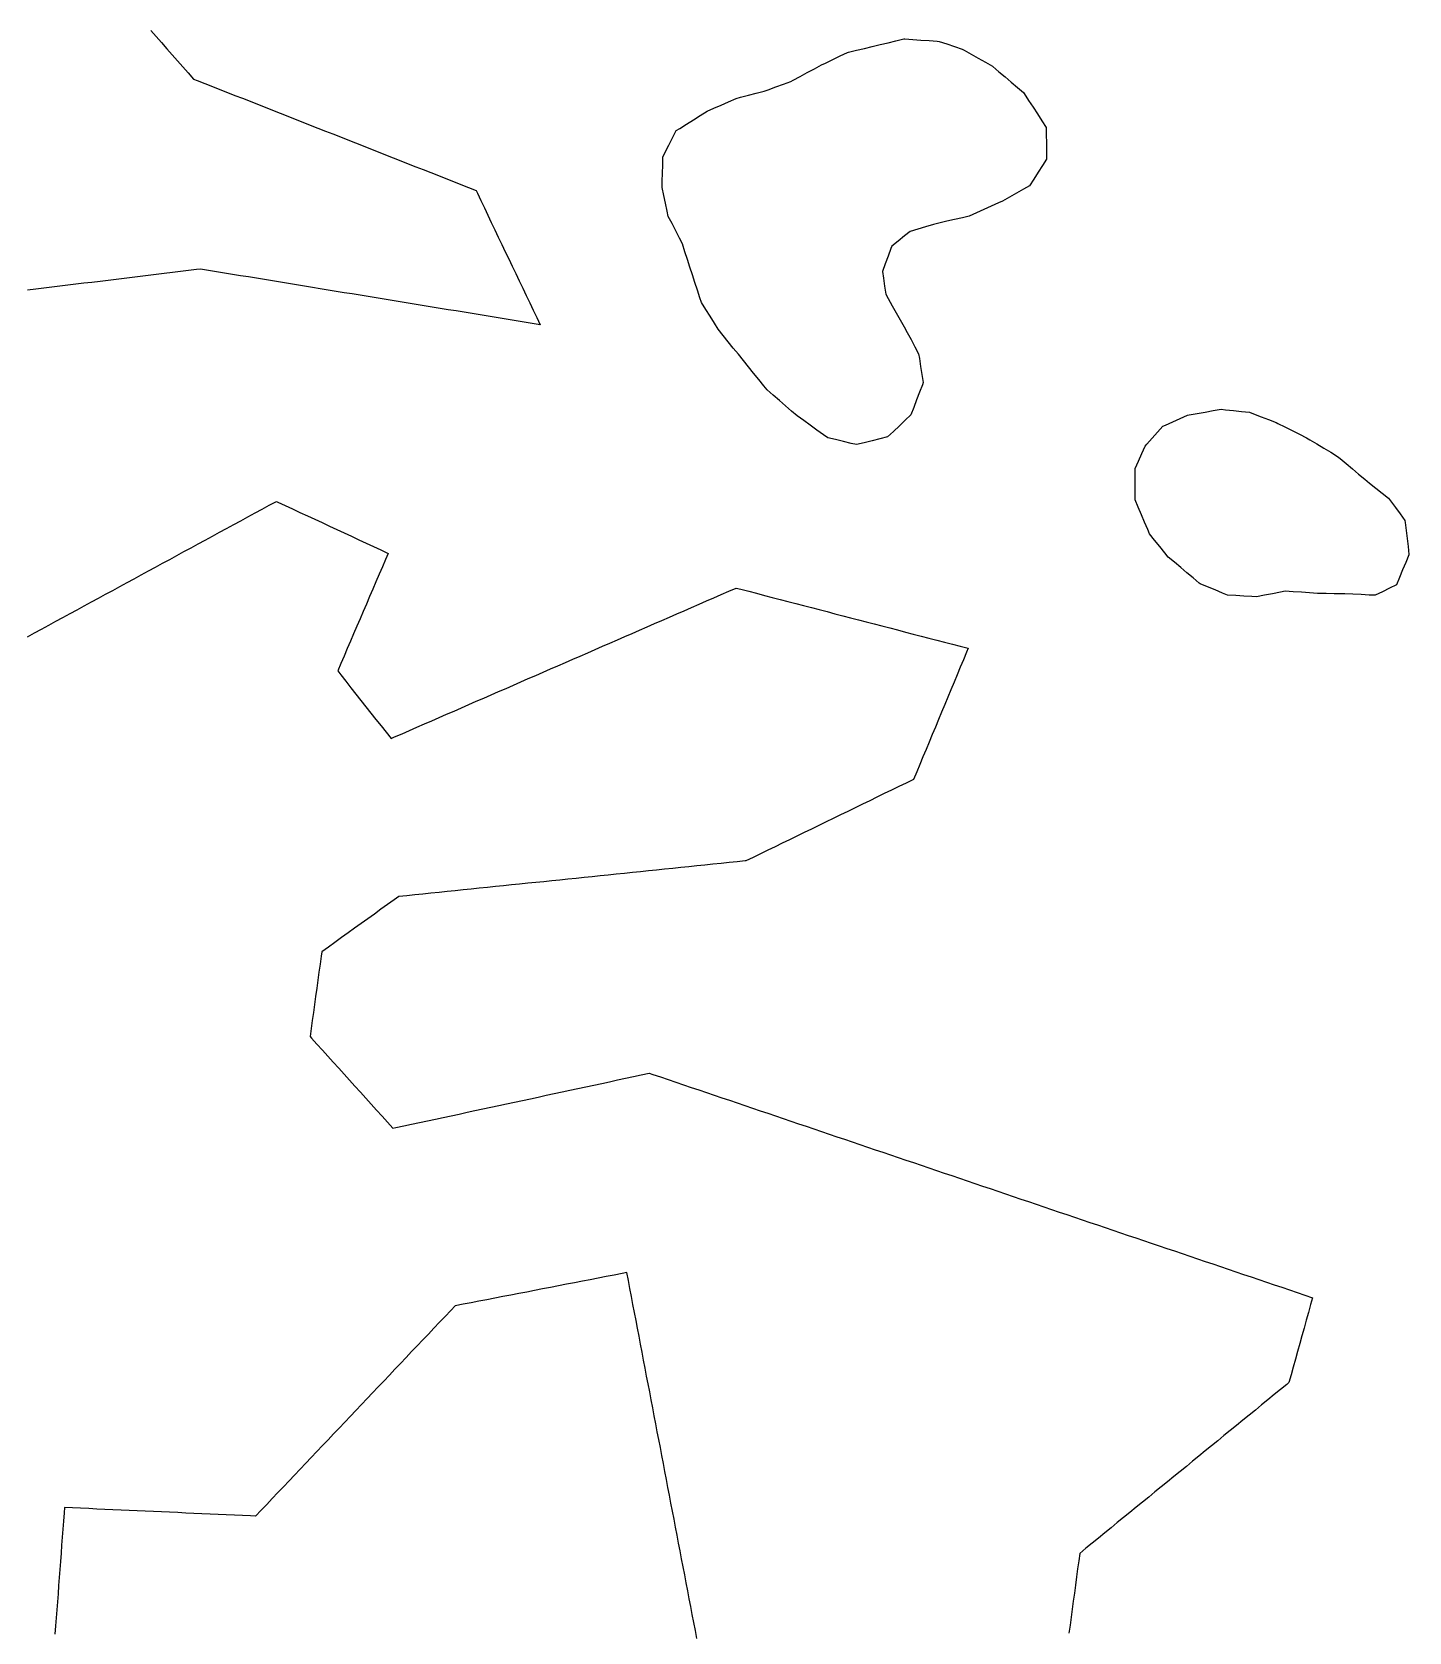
# Model space of a CAD drawing. Header units: millimetres. Extents: x 230 to 3347, y 514 to 5196.
# Drawn here: x 639.3 to 809.3, y 2463.3 to 2660.9 of the extents above; entities that cross this region are included whole.
import ezdxf

# ---------------------------------------------------------------- set-up
doc = ezdxf.new("R2010")
doc.units = ezdxf.units.MM
for name, color, linetype in [('ALL_HOLES', 1, 'Continuous'), ('ALL_ISLANDS', 7, 'Continuous'), ('OUTLINE_ISLAND_01', 7, 'Continuous'), ('OUTLINE_ISLAND_01_HOLE_134', 1, 'Continuous'), ('OUTLINE_ISLAND_01_HOLE_139', 1, 'Continuous')]:
    doc.layers.add(name, color=color, linetype=linetype)

msp = doc.modelspace()

# ---------------------------------------------------------------- linework, layer by layer
at = {"layer": 'ALL_HOLES'}
for points in [[(751.3228, 2659.78), (752.2715, 2659.4637), (753.2201, 2659.1475), (754.1688, 2658.8312), (754.414, 2658.6921), (755.2837, 2658.1986), (756.1535, 2657.7052), (757.0233, 2657.2117), (757.893, 2656.7182), (757.9363, 2656.6815), (758.6994, 2656.0352), (759.4625, 2655.3889), (760.2255, 2654.7425), (760.9886, 2654.0962), (761.7516, 2653.4499), (761.8268, 2653.333), (762.3674, 2652.4917), (762.9081, 2651.6505), (763.4487, 2650.8092), (763.9894, 2649.968), (764.53, 2649.1267), (764.5439, 2648.242), (764.5596, 2647.2421), (764.5754, 2646.2423), (764.5911, 2645.2424), (764.0955, 2644.4623), (763.5592, 2643.6182), (763.023, 2642.7742), (762.4867, 2641.9301), (761.7434, 2641.5089), (760.8733, 2641.0159), (760.0033, 2640.5228), (759.1333, 2640.0298), (758.6611, 2639.8184), (757.7484, 2639.4098), (756.8357, 2639.0012), (755.923, 2638.5925), (755.0103, 2638.1839), (754.2062, 2638.0017), (753.231, 2637.7808), (752.2557, 2637.5598), (751.2804, 2637.3389), (750.6099, 2637.1416), (749.6505, 2636.8594), (748.6911, 2636.5772), (747.7318, 2636.295), (747.0335, 2635.7413), (746.25, 2635.1199), (745.4666, 2634.4985), (745.3538, 2634.1906), (745.01, 2633.2515), (744.6662, 2632.3125), (744.3224, 2631.3735), (744.4406, 2630.5396), (744.5809, 2629.5495), (744.7213, 2628.5594), (745.0373, 2628.0041), (745.532, 2627.135), (746.0267, 2626.2659), (746.5213, 2625.3968), (747.016, 2624.5277), (747.3803, 2623.8352), (747.8459, 2622.9502), (748.3114, 2622.0652), (748.777, 2621.1802), (748.8719, 2620.605), (749.0346, 2619.6184), (749.1974, 2618.6317), (749.3601, 2617.645), (749.2545, 2617.3712), (748.8946, 2616.4382), (748.5347, 2615.5052), (748.1748, 2614.5722), (747.8149, 2613.6392), (747.1301, 2612.987), (746.406, 2612.2973), (745.6818, 2611.6077), (744.9577, 2610.918), (744.0097, 2610.6877), (743.038, 2610.4515), (742.0663, 2610.2153), (741.0946, 2609.9792), (740.4759, 2610.1261), (739.503, 2610.3573), (738.5301, 2610.5884), (737.5571, 2610.8195), (737.0311, 2611.1958), (736.2178, 2611.7776), (735.4044, 2612.3594), (734.5911, 2612.9412), (733.7778, 2613.523), (733.107, 2614.1038), (732.3511, 2614.7584), (731.5951, 2615.4131), (730.8392, 2616.0677), (730.0833, 2616.7224), (729.6719, 2617.2326), (729.0444, 2618.0112), (728.4168, 2618.7897), (727.7892, 2619.5683), (727.1616, 2620.3468), (726.534, 2621.1254), (725.9065, 2621.9039), (725.2789, 2622.6825), (724.6513, 2623.461), (724.0237, 2624.2396), (723.5616, 2624.98), (723.0321, 2625.8283), (722.5027, 2626.6766), (721.9732, 2627.5249), (721.7888, 2628.0938), (721.4806, 2629.0451), (721.1723, 2629.9964), (720.8641, 2630.9477), (720.5558, 2631.899), (720.2476, 2632.8504), (719.9393, 2633.8017), (719.6311, 2634.753), (719.254, 2635.4854), (718.7964, 2636.3745), (718.3387, 2637.2636), (717.881, 2638.1527), (717.7403, 2638.8057), (717.5296, 2639.7833), (717.3189, 2640.7608), (717.1083, 2641.7384), (717.1299, 2642.4956), (717.1584, 2643.4952), (717.1869, 2644.4948), (717.2154, 2645.4944), (717.5093, 2646.0804), (717.9576, 2646.9743), (718.4059, 2647.8682), (718.8542, 2648.7621), (719.2884, 2649.034), (720.1358, 2649.5649), (720.9833, 2650.0957), (721.8308, 2650.6266), (722.6782, 2651.1574), (723.4968, 2651.5169), (724.4124, 2651.9189), (725.328, 2652.321), (726.2436, 2652.7231), (726.8018, 2652.8671), (727.7701, 2653.1169), (728.7384, 2653.3667), (729.7067, 2653.6166), (730.2071, 2653.8002), (731.1459, 2654.1447), (732.0847, 2654.4892), (733.0235, 2654.8338), (733.2824, 2654.9734), (734.1627, 2655.4479), (735.0429, 2655.9224), (735.9231, 2656.397), (736.8034, 2656.8715), (737.2844, 2657.1037), (738.185, 2657.5385), (739.0855, 2657.9732), (739.9861, 2658.408), (740.1436, 2658.4458), (741.1159, 2658.6794), (742.0883, 2658.9129), (743.0606, 2659.1465), (744.0329, 2659.38), (745.0053, 2659.6136), (745.9776, 2659.8472), (746.95, 2660.0807), (747.0802, 2660.0718), (748.0778, 2660.0032), (749.0755, 2659.9345), (750.0731, 2659.8659), (751.0707, 2659.7973)], [(775.5102, 2607.038), (775.9206, 2607.9499), (776.3309, 2608.8618), (776.7413, 2609.7737), (776.9508, 2610.0105), (777.6134, 2610.7594), (778.2761, 2611.5084), (778.9387, 2612.2573), (779.2535, 2612.3956), (780.169, 2612.7979), (781.0845, 2613.2002), (782, 2613.6025), (782.1964, 2613.6378), (783.1807, 2613.8147), (784.1649, 2613.9915), (785.1491, 2614.1684), (786.1334, 2614.3453), (786.6603, 2614.2897), (787.6548, 2614.1848), (788.6493, 2614.08), (789.6437, 2613.9751), (790.126, 2613.7871), (791.0577, 2613.4238), (791.9894, 2613.0605), (792.9211, 2612.6973), (793.1149, 2612.6002), (794.009, 2612.1524), (794.9031, 2611.7046), (795.7973, 2611.2568), (796.6914, 2610.809), (797.0827, 2610.5755), (797.9415, 2610.0632), (798.8003, 2609.5508), (799.659, 2609.0385), (800.5178, 2608.5262), (800.8158, 2608.2741), (801.5794, 2607.6283), (802.3429, 2606.9826), (803.1064, 2606.3368), (803.8699, 2605.691), (804.4535, 2605.2284), (805.2371, 2604.6072), (806.0208, 2603.986), (806.8044, 2603.3648), (807.054, 2603.0227), (807.6435, 2602.2149), (808.2329, 2601.4071), (808.8223, 2600.5992), (808.8506, 2600.3635), (808.9696, 2599.3706), (809.0886, 2598.3777), (809.2077, 2597.3849), (809.3267, 2596.392), (809.3079, 2596.3464), (808.9267, 2595.4219), (808.5456, 2594.4974), (808.1644, 2593.5729), (807.7832, 2592.6484), (806.9383, 2592.2376), (806.039, 2591.8003), (805.1396, 2591.363), (804.4018, 2591.3999), (803.403, 2591.4499), (802.4043, 2591.4998), (801.4055, 2591.5498), (801.1065, 2591.5522), (800.1065, 2591.5605), (799.1065, 2591.5688), (798.1066, 2591.5771), (798.0353, 2591.5826), (797.0382, 2591.6595), (796.0412, 2591.7364), (795.0442, 2591.8133), (794.0471, 2591.8902), (793.457, 2591.7685), (792.4776, 2591.5665), (791.4983, 2591.3645), (790.5189, 2591.1625), (789.9239, 2591.2011), (788.926, 2591.2658), (787.9281, 2591.3305), (786.9302, 2591.3953), (786.3136, 2591.6452), (785.3868, 2592.0208), (784.4601, 2592.3965), (783.5333, 2592.7722), (783.4292, 2592.8601), (782.6655, 2593.5056), (781.9017, 2594.1511), (781.1379, 2594.7966), (780.3742, 2595.4421), (779.6104, 2596.0876), (779.1785, 2596.6255), (778.5524, 2597.4052), (777.9263, 2598.1849), (777.3002, 2598.9647), (777.0828, 2599.4759), (776.6915, 2600.3962), (776.3003, 2601.3165), (775.909, 2602.2368), (775.5177, 2603.157), (775.5158, 2604.1378), (775.5139, 2605.1378), (775.5119, 2606.1378)]]:
    msp.add_lwpolyline(points, close=True, dxfattribs=at)
at = {"layer": 'ALL_ISLANDS'}
for points in [[(653.9701, 2661.1177), (654.6328, 2660.3687), (655.2954, 2659.6198), (655.958, 2658.8708), (656.6207, 2658.1219), (657.2833, 2657.3729), (657.9459, 2656.624), (658.6085, 2655.875), (659.2712, 2655.1261), (659.723, 2654.9478), (660.6531, 2654.5806), (661.5833, 2654.2135), (662.5135, 2653.8464), (663.4436, 2653.4792), (664.3738, 2653.1121), (665.304, 2652.745), (666.2341, 2652.3778), (667.1643, 2652.0107), (668.0945, 2651.6436), (669.0246, 2651.2764), (669.9548, 2650.9093), (670.885, 2650.5422), (671.8151, 2650.175), (672.7453, 2649.8079), (673.6755, 2649.4408), (674.6056, 2649.0736), (675.5358, 2648.7065), (676.466, 2648.3393), (677.3961, 2647.9722), (678.3263, 2647.6051), (679.2565, 2647.2379), (680.1867, 2646.8708), (681.1168, 2646.5037), (682.047, 2646.1365), (682.9772, 2645.7694), (683.9073, 2645.4023), (684.8375, 2645.0351), (685.7677, 2644.668), (686.6978, 2644.3009), (687.628, 2643.9337), (688.5582, 2643.5666), (689.4883, 2643.1995), (690.4185, 2642.8323), (691.3487, 2642.4652), (692.2788, 2642.0981), (693.209, 2641.7309), (694.1392, 2641.3638), (694.3023, 2641.0224), (694.7335, 2640.1202), (695.1647, 2639.2179), (695.596, 2638.3157), (696.0272, 2637.4134), (696.4584, 2636.5112), (696.8896, 2635.6089), (697.3208, 2634.7067), (697.752, 2633.8044), (698.1832, 2632.9022), (698.6145, 2631.9999), (699.0457, 2631.0977), (699.4769, 2630.1954), (699.9081, 2629.2932), (700.3393, 2628.3909), (700.7705, 2627.4887), (701.2017, 2626.5864), (701.6329, 2625.6842), (702.0642, 2624.7819), (701.5621, 2624.8641), (700.5752, 2625.0256), (699.5884, 2625.1871), (698.6015, 2625.3486), (697.6146, 2625.5101), (696.6277, 2625.6716), (695.6409, 2625.8331), (694.654, 2625.9946), (693.6671, 2626.1561), (692.6802, 2626.3176), (691.6934, 2626.4791), (690.7065, 2626.6406), (689.7196, 2626.8021), (688.7328, 2626.9636), (687.7459, 2627.1251), (686.759, 2627.2866), (685.7721, 2627.4481), (684.7853, 2627.6096), (683.7984, 2627.7711), (682.8115, 2627.9326), (681.8246, 2628.0941), (680.8378, 2628.2556), (679.8509, 2628.4171), (678.864, 2628.5786), (677.8772, 2628.7401), (676.8903, 2628.9016), (675.9034, 2629.0631), (674.9165, 2629.2246), (673.9297, 2629.3861), (672.9428, 2629.5476), (671.9559, 2629.7091), (670.969, 2629.8706), (669.9822, 2630.0321), (668.9953, 2630.1936), (668.0084, 2630.3551), (667.0216, 2630.5166), (666.0347, 2630.6781), (665.0478, 2630.8396), (664.0609, 2631.0011), (663.0741, 2631.1626), (662.0872, 2631.3241), (661.1003, 2631.4856), (660.1134, 2631.6471), (659.6252, 2631.5876), (658.6325, 2631.4666), (657.6399, 2631.3457), (656.6472, 2631.2247), (655.6546, 2631.1038), (654.6619, 2630.9828), (653.6692, 2630.8619), (652.6766, 2630.7409), (651.6839, 2630.62), (650.6913, 2630.499), (649.6986, 2630.378), (648.706, 2630.2571), (647.7133, 2630.1361), (646.7206, 2630.0152), (645.728, 2629.8942), (644.7353, 2629.7733), (643.7427, 2629.6523), (642.75, 2629.5314), (641.7574, 2629.4104), (640.7647, 2629.2895), (639.772, 2629.1685), (638.7794, 2629.0476)], [(638.7485, 2586.2465), (639.627, 2586.7241), (640.5056, 2587.2018), (641.3841, 2587.6794), (642.2627, 2588.1571), (643.1412, 2588.6347), (644.0198, 2589.1124), (644.8983, 2589.59), (645.7769, 2590.0676), (646.6554, 2590.5453), (647.534, 2591.0229), (648.4125, 2591.5006), (649.2911, 2591.9782), (650.1696, 2592.4559), (651.0482, 2592.9335), (651.9267, 2593.4112), (652.8053, 2593.8888), (653.6838, 2594.3665), (654.5624, 2594.8441), (655.4409, 2595.3217), (656.3195, 2595.7994), (657.1981, 2596.277), (658.0766, 2596.7547), (658.9552, 2597.2323), (659.8337, 2597.71), (660.7123, 2598.1876), (661.5908, 2598.6653), (662.4694, 2599.1429), (663.3479, 2599.6206), (664.2265, 2600.0982), (665.105, 2600.5758), (665.9836, 2601.0535), (666.8621, 2601.5311), (667.7407, 2602.0088), (668.6192, 2602.4864), (669.4978, 2602.9641), (669.6859, 2602.8764), (670.5923, 2602.454), (671.4987, 2602.0316), (672.4051, 2601.6092), (673.3116, 2601.1868), (674.218, 2600.7645), (675.1244, 2600.3421), (676.0308, 2599.9197), (676.9372, 2599.4973), (677.8436, 2599.0749), (678.75, 2598.6525), (679.6564, 2598.2301), (680.5629, 2597.8077), (681.4693, 2597.3853), (682.3757, 2596.9629), (683.2821, 2596.5405), (682.9671, 2595.8053), (682.5733, 2594.8861), (682.1795, 2593.9669), (681.7856, 2593.0478), (681.3918, 2592.1286), (680.998, 2591.2094), (680.6042, 2590.2902), (680.2103, 2589.371), (679.8165, 2588.4518), (679.4227, 2587.5326), (679.0289, 2586.6135), (678.635, 2585.6943), (678.2412, 2584.7751), (677.8474, 2583.8559), (677.4536, 2582.9367), (677.0597, 2582.0175), (677.4484, 2581.5257), (678.0684, 2580.7412), (678.6884, 2579.9566), (679.3084, 2579.172), (679.9284, 2578.3874), (680.5485, 2577.6028), (681.1685, 2576.8182), (681.7885, 2576.0336), (682.4085, 2575.2491), (683.0285, 2574.4645), (683.6486, 2573.6799), (684.0938, 2573.874), (685.0104, 2574.2738), (685.927, 2574.6735), (686.8437, 2575.0733), (687.7603, 2575.473), (688.6769, 2575.8727), (689.5935, 2576.2725), (690.5102, 2576.6722), (691.4268, 2577.072), (692.3434, 2577.4717), (693.2601, 2577.8714), (694.1767, 2578.2712), (695.0933, 2578.6709), (696.0099, 2579.0707), (696.9266, 2579.4704), (697.8432, 2579.8701), (698.7598, 2580.2699), (699.6765, 2580.6696), (700.5931, 2581.0694), (701.5097, 2581.4691), (702.4263, 2581.8688), (703.343, 2582.2686), (704.2596, 2582.6683), (705.1762, 2583.0681), (706.0929, 2583.4678), (707.0095, 2583.8675), (707.9261, 2584.2673), (708.8427, 2584.667), (709.7594, 2585.0668), (710.676, 2585.4665), (711.5926, 2585.8662), (712.5093, 2586.266), (713.4259, 2586.6657), (714.3425, 2587.0655), (715.2591, 2587.4652), (716.1758, 2587.8649), (717.0924, 2588.2647), (718.009, 2588.6644), (718.9257, 2589.0642), (719.8423, 2589.4639), (720.7589, 2589.8636), (721.6755, 2590.2634), (722.5922, 2590.6631), (723.5088, 2591.0629), (724.4254, 2591.4626), (725.3421, 2591.8623), (726.2587, 2592.2621), (726.833, 2592.1128), (727.8008, 2591.8612), (728.7686, 2591.6096), (729.7365, 2591.358), (730.7043, 2591.1064), (731.6721, 2590.8548), (732.64, 2590.6031), (733.6078, 2590.3515), (734.5756, 2590.0999), (735.5434, 2589.8483), (736.5113, 2589.5967), (737.4791, 2589.3451), (738.4469, 2589.0935), (739.4148, 2588.8419), (740.3826, 2588.5903), (741.3504, 2588.3387), (742.3183, 2588.0871), (743.2861, 2587.8355), (744.2539, 2587.5839), (745.2217, 2587.3323), (746.1896, 2587.0807), (747.1574, 2586.829), (748.1252, 2586.5774), (749.0931, 2586.3258), (750.0609, 2586.0742), (751.0287, 2585.8226), (751.9966, 2585.571), (752.9644, 2585.3194), (753.9322, 2585.0678), (754.9, 2584.8162), (754.6962, 2584.326), (754.3122, 2583.4026), (753.9281, 2582.4793), (753.5441, 2581.556), (753.1601, 2580.6326), (752.7761, 2579.7093), (752.3921, 2578.786), (752.0081, 2577.8626), (751.6241, 2576.9393), (751.2401, 2576.016), (750.8561, 2575.0926), (750.4721, 2574.1693), (750.0881, 2573.246), (749.7041, 2572.3226), (749.3201, 2571.3993), (748.9361, 2570.476), (748.5521, 2569.5526), (748.1681, 2568.6293), (748.1416, 2568.6164), (747.2423, 2568.1792), (746.3429, 2567.742), (745.4436, 2567.3048), (744.5442, 2566.8675), (743.6449, 2566.4303), (742.7455, 2565.9931), (741.8462, 2565.5558), (740.9468, 2565.1186), (740.0475, 2564.6814), (739.1481, 2564.2442), (738.2488, 2563.8069), (737.3494, 2563.3697), (736.4501, 2562.9325), (735.5507, 2562.4953), (734.6514, 2562.058), (733.752, 2561.6208), (732.8527, 2561.1836), (731.9533, 2560.7463), (731.054, 2560.3091), (730.1546, 2559.8719), (729.2553, 2559.4347), (728.3559, 2558.9974), (727.4566, 2558.5602), (727.3745, 2558.5518), (726.3798, 2558.4496), (725.385, 2558.3474), (724.3902, 2558.2452), (723.3955, 2558.1431), (722.4007, 2558.0409), (721.406, 2557.9387), (720.4112, 2557.8365), (719.4164, 2557.7344), (718.4217, 2557.6322), (717.4269, 2557.53), (716.4321, 2557.4278), (715.4374, 2557.3257), (714.4426, 2557.2235), (713.4478, 2557.1213), (712.4531, 2557.0191), (711.4583, 2556.917), (710.4635, 2556.8148), (709.4688, 2556.7126), (708.474, 2556.6104), (707.4792, 2556.5083), (706.4845, 2556.4061), (705.4897, 2556.3039), (704.4949, 2556.2017), (703.5002, 2556.0996), (702.5054, 2555.9974), (701.5106, 2555.8952), (700.5159, 2555.793), (699.5211, 2555.6909), (698.5263, 2555.5887), (697.5316, 2555.4865), (696.5368, 2555.3843), (695.542, 2555.2822), (694.5473, 2555.18), (693.5525, 2555.0778), (692.5577, 2554.9756), (691.563, 2554.8735), (690.5682, 2554.7713), (689.5734, 2554.6691), (688.5787, 2554.5669), (687.5839, 2554.4648), (686.5891, 2554.3626), (685.5944, 2554.2604), (684.5996, 2554.1582), (684.0291, 2553.7488), (683.2168, 2553.1656), (682.4044, 2552.5825), (681.592, 2551.9994), (680.7796, 2551.4162), (679.9672, 2550.8331), (679.1549, 2550.25), (678.3425, 2549.6669), (677.5301, 2549.0837), (676.7177, 2548.5006), (675.9053, 2547.9175), (675.093, 2547.3343), (675.0176, 2546.7873), (674.8812, 2545.7967), (674.7448, 2544.806), (674.6083, 2543.8154), (674.4719, 2542.8247), (674.3355, 2541.8341), (674.199, 2540.8434), (674.0626, 2539.8528), (673.9262, 2538.8621), (673.7897, 2537.8715), (673.6533, 2536.8808), (673.8325, 2536.6821), (674.5021, 2535.9394), (675.1718, 2535.1968), (675.8414, 2534.4541), (676.5111, 2533.7114), (677.1807, 2532.9687), (677.8504, 2532.226), (678.52, 2531.4834), (679.1897, 2530.7407), (679.8593, 2529.998), (680.529, 2529.2553), (681.1986, 2528.5126), (681.8683, 2527.77), (682.5379, 2527.0273), (683.2075, 2526.2846), (683.8772, 2525.5419), (684.2327, 2525.6184), (685.2103, 2525.8286), (686.188, 2526.0388), (687.1656, 2526.249), (688.1433, 2526.4592), (689.1209, 2526.6695), (690.0986, 2526.8797), (691.0762, 2527.0899), (692.0539, 2527.3001), (693.0315, 2527.5104), (694.0092, 2527.7206), (694.9869, 2527.9308), (695.9645, 2528.141), (696.9422, 2528.3513), (697.9198, 2528.5615), (698.8975, 2528.7717), (699.8751, 2528.9819), (700.8528, 2529.1922), (701.8304, 2529.4024), (702.8081, 2529.6126), (703.7857, 2529.8228), (704.7634, 2530.0331), (705.741, 2530.2433), (706.7187, 2530.4535), (707.6963, 2530.6637), (708.674, 2530.874), (709.6517, 2531.0842), (710.6293, 2531.2944), (711.607, 2531.5046), (712.5846, 2531.7149), (713.5623, 2531.9251), (714.5399, 2532.1353), (715.5176, 2532.3455), (715.9495, 2532.1992), (716.8967, 2531.8785), (717.8439, 2531.5577), (718.791, 2531.237), (719.7382, 2530.9162), (720.6854, 2530.5954), (721.6325, 2530.2747), (722.5797, 2529.9539), (723.5268, 2529.6332), (724.474, 2529.3124), (725.4212, 2528.9916), (726.3683, 2528.6709), (727.3155, 2528.3501), (728.2626, 2528.0294), (729.2098, 2527.7086), (730.157, 2527.3879), (731.1041, 2527.0671), (732.0513, 2526.7463), (732.9984, 2526.4256), (733.9456, 2526.1048), (734.8928, 2525.7841), (735.8399, 2525.4633), (736.7871, 2525.1425), (737.7342, 2524.8218), (738.6814, 2524.501), (739.6286, 2524.1803), (740.5757, 2523.8595), (741.5229, 2523.5387), (742.4701, 2523.218), (743.4172, 2522.8972), (744.3644, 2522.5765), (745.3115, 2522.2557), (746.2587, 2521.935), (747.2059, 2521.6142), (748.153, 2521.2934), (749.1002, 2520.9727), (750.0473, 2520.6519), (750.9945, 2520.3312), (751.9417, 2520.0104), (752.8888, 2519.6896), (753.836, 2519.3689), (754.7831, 2519.0481), (755.7303, 2518.7274), (756.6775, 2518.4066), (757.6246, 2518.0858), (758.5718, 2517.7651), (759.519, 2517.4443), (760.4661, 2517.1236), (761.4133, 2516.8028), (762.3604, 2516.4821), (763.3076, 2516.1613), (764.2548, 2515.8405), (765.2019, 2515.5198), (766.1491, 2515.199), (767.0962, 2514.8783), (768.0434, 2514.5575), (768.9906, 2514.2367), (769.9377, 2513.916), (770.8849, 2513.5952), (771.832, 2513.2745), (772.7792, 2512.9537), (773.7264, 2512.6329), (774.6735, 2512.3122), (775.6207, 2511.9914), (776.5678, 2511.6707), (777.515, 2511.3499), (778.4622, 2511.0292), (779.4093, 2510.7084), (780.3565, 2510.3876), (781.3037, 2510.0669), (782.2508, 2509.7461), (783.198, 2509.4254), (784.1451, 2509.1046), (785.0923, 2508.7838), (786.0395, 2508.4631), (786.9866, 2508.1423), (787.9338, 2507.8216), (788.8809, 2507.5008), (789.8281, 2507.18), (790.7753, 2506.8593), (791.7224, 2506.5385), (792.6696, 2506.2178), (793.6167, 2505.897), (794.5639, 2505.5763), (795.5111, 2505.2555), (796.4582, 2504.9347), (797.4054, 2504.614), (797.1689, 2503.7608), (796.9019, 2502.7972), (796.6348, 2501.8335), (796.3677, 2500.8698), (796.1006, 2499.9062), (795.8335, 2498.9425), (795.5664, 2497.9788), (795.2993, 2497.0151), (795.0322, 2496.0515), (794.7652, 2495.0878), (794.4981, 2494.1241), (794.2322, 2493.9071), (793.4576, 2493.2746), (792.683, 2492.6422), (791.9083, 2492.0098), (791.1337, 2491.3773), (790.3591, 2490.7449), (789.5845, 2490.1125), (788.8099, 2489.4801), (788.0353, 2488.8476), (787.2606, 2488.2152), (786.486, 2487.5828), (785.7114, 2486.9503), (784.9368, 2486.3179), (784.1622, 2485.6855), (783.3875, 2485.0531), (782.6129, 2484.4206), (781.8383, 2483.7882), (781.0637, 2483.1558), (780.2891, 2482.5233), (779.5145, 2481.8909), (778.7398, 2481.2585), (777.9652, 2480.626), (777.1906, 2479.9936), (776.416, 2479.3612), (775.6414, 2478.7288), (774.8667, 2478.0963), (774.0921, 2477.4639), (773.3175, 2476.8315), (772.5429, 2476.199), (771.7683, 2475.5666), (770.9936, 2474.9342), (770.219, 2474.3018), (769.4444, 2473.6693), (768.6698, 2473.0369), (768.5448, 2472.105), (768.412, 2471.1139), (768.2791, 2470.1227), (768.1462, 2469.1316), (768.0133, 2468.1405), (767.8804, 2467.1493), (767.7475, 2466.1582), (767.6146, 2465.1671), (767.4818, 2464.1759), (767.3489, 2463.1848)], [(721.4037, 2462.5304), (721.2159, 2463.5126), (721.0281, 2464.4948), (720.8403, 2465.477), (720.6525, 2466.4592), (720.4647, 2467.4414), (720.2769, 2468.4237), (720.0891, 2469.4059), (719.9013, 2470.3881), (719.7135, 2471.3703), (719.5257, 2472.3525), (719.3379, 2473.3347), (719.1501, 2474.3169), (718.9623, 2475.2991), (718.7746, 2476.2813), (718.5868, 2477.2635), (718.399, 2478.2457), (718.2112, 2479.2279), (718.0234, 2480.2102), (717.8356, 2481.1924), (717.6478, 2482.1746), (717.46, 2483.1568), (717.2722, 2484.139), (717.0844, 2485.1212), (716.8966, 2486.1034), (716.7088, 2487.0856), (716.521, 2488.0678), (716.3332, 2489.05), (716.1454, 2490.0322), (715.9576, 2491.0144), (715.7698, 2491.9966), (715.582, 2492.9789), (715.3942, 2493.9611), (715.2064, 2494.9433), (715.0186, 2495.9255), (714.8308, 2496.9077), (714.643, 2497.8899), (714.4552, 2498.8721), (714.2674, 2499.8543), (714.0797, 2500.8365), (713.8919, 2501.8187), (713.7041, 2502.8009), (713.5163, 2503.7831), (713.3285, 2504.7654), (713.1407, 2505.7476), (712.9529, 2506.7298), (712.7651, 2507.712), (712.1755, 2507.5979), (711.1938, 2507.4079), (710.212, 2507.2179), (709.2302, 2507.0279), (708.2484, 2506.8379), (707.2666, 2506.6479), (706.2848, 2506.4579), (705.303, 2506.2679), (704.3213, 2506.078), (703.3395, 2505.888), (702.3577, 2505.698), (701.3759, 2505.508), (700.3941, 2505.318), (699.4123, 2505.128), (698.4305, 2504.938), (697.4488, 2504.748), (696.467, 2504.558), (695.4852, 2504.368), (694.5034, 2504.178), (693.5216, 2503.988), (692.5398, 2503.798), (691.5581, 2503.608), (691.0101, 2503.0303), (690.3219, 2502.3048), (689.6337, 2501.5793), (688.9455, 2500.8537), (688.2573, 2500.1282), (687.5691, 2499.4027), (686.8809, 2498.6772), (686.1927, 2497.9516), (685.5045, 2497.2261), (684.8163, 2496.5006), (684.1281, 2495.775), (683.44, 2495.0495), (682.7518, 2494.324), (682.0636, 2493.5985), (681.3754, 2492.8729), (680.6872, 2492.1474), (679.999, 2491.4219), (679.3108, 2490.6963), (678.6226, 2489.9708), (677.9344, 2489.2453), (677.2462, 2488.5198), (676.558, 2487.7942), (675.8698, 2487.0687), (675.1817, 2486.3432), (674.4935, 2485.6176), (673.8053, 2484.8921), (673.1171, 2484.1666), (672.4289, 2483.441), (671.7407, 2482.7155), (671.0525, 2481.99), (670.3643, 2481.2645), (669.6761, 2480.5389), (668.9879, 2479.8134), (668.2997, 2479.0879), (667.6115, 2478.3623), (666.9234, 2477.6368), (666.297, 2477.6649), (665.298, 2477.7097), (664.299, 2477.7545), (663.3, 2477.7992), (662.301, 2477.844), (661.302, 2477.8888), (660.303, 2477.9336), (659.304, 2477.9784), (658.305, 2478.0232), (657.306, 2478.0679), (656.307, 2478.1127), (655.308, 2478.1575), (654.309, 2478.2023), (653.31, 2478.2471), (652.311, 2478.2919), (651.3121, 2478.3366), (650.3131, 2478.3814), (649.3141, 2478.4262), (648.3151, 2478.471), (647.3161, 2478.5158), (646.3171, 2478.5606), (645.3181, 2478.6053), (644.3191, 2478.6501), (643.3201, 2478.6949), (643.2709, 2478.0341), (643.1966, 2477.0368), (643.1223, 2476.0396), (643.048, 2475.0424), (642.9737, 2474.0451), (642.8995, 2473.0479), (642.8252, 2472.0506), (642.7509, 2471.0534), (642.6766, 2470.0562), (642.6023, 2469.0589), (642.528, 2468.0617), (642.4538, 2467.0645), (642.3795, 2466.0672), (642.3052, 2465.07), (642.2309, 2464.0727), (642.1566, 2463.0755)]]:
    msp.add_lwpolyline(points, dxfattribs=at)
at = {"layer": 'OUTLINE_ISLAND_01'}
for points in [[(653.9701, 2661.1177), (654.6328, 2660.3687), (655.2954, 2659.6198), (655.958, 2658.8708), (656.6207, 2658.1219), (657.2833, 2657.3729), (657.9459, 2656.624), (658.6085, 2655.875), (659.2712, 2655.1261), (659.723, 2654.9478), (660.6531, 2654.5806), (661.5833, 2654.2135), (662.5135, 2653.8464), (663.4436, 2653.4792), (664.3738, 2653.1121), (665.304, 2652.745), (666.2341, 2652.3778), (667.1643, 2652.0107), (668.0945, 2651.6436), (669.0246, 2651.2764), (669.9548, 2650.9093), (670.885, 2650.5422), (671.8151, 2650.175), (672.7453, 2649.8079), (673.6755, 2649.4408), (674.6056, 2649.0736), (675.5358, 2648.7065), (676.466, 2648.3393), (677.3961, 2647.9722), (678.3263, 2647.6051), (679.2565, 2647.2379), (680.1867, 2646.8708), (681.1168, 2646.5037), (682.047, 2646.1365), (682.9772, 2645.7694), (683.9073, 2645.4023), (684.8375, 2645.0351), (685.7677, 2644.668), (686.6978, 2644.3009), (687.628, 2643.9337), (688.5582, 2643.5666), (689.4883, 2643.1995), (690.4185, 2642.8323), (691.3487, 2642.4652), (692.2788, 2642.0981), (693.209, 2641.7309), (694.1392, 2641.3638), (694.3023, 2641.0224), (694.7335, 2640.1202), (695.1647, 2639.2179), (695.596, 2638.3157), (696.0272, 2637.4134), (696.4584, 2636.5112), (696.8896, 2635.6089), (697.3208, 2634.7067), (697.752, 2633.8044), (698.1832, 2632.9022), (698.6145, 2631.9999), (699.0457, 2631.0977), (699.4769, 2630.1954), (699.9081, 2629.2932), (700.3393, 2628.3909), (700.7705, 2627.4887), (701.2017, 2626.5864), (701.6329, 2625.6842), (702.0642, 2624.7819), (701.5621, 2624.8641), (700.5752, 2625.0256), (699.5884, 2625.1871), (698.6015, 2625.3486), (697.6146, 2625.5101), (696.6277, 2625.6716), (695.6409, 2625.8331), (694.654, 2625.9946), (693.6671, 2626.1561), (692.6802, 2626.3176), (691.6934, 2626.4791), (690.7065, 2626.6406), (689.7196, 2626.8021), (688.7328, 2626.9636), (687.7459, 2627.1251), (686.759, 2627.2866), (685.7721, 2627.4481), (684.7853, 2627.6096), (683.7984, 2627.7711), (682.8115, 2627.9326), (681.8246, 2628.0941), (680.8378, 2628.2556), (679.8509, 2628.4171), (678.864, 2628.5786), (677.8772, 2628.7401), (676.8903, 2628.9016), (675.9034, 2629.0631), (674.9165, 2629.2246), (673.9297, 2629.3861), (672.9428, 2629.5476), (671.9559, 2629.7091), (670.969, 2629.8706), (669.9822, 2630.0321), (668.9953, 2630.1936), (668.0084, 2630.3551), (667.0216, 2630.5166), (666.0347, 2630.6781), (665.0478, 2630.8396), (664.0609, 2631.0011), (663.0741, 2631.1626), (662.0872, 2631.3241), (661.1003, 2631.4856), (660.1134, 2631.6471), (659.6252, 2631.5876), (658.6325, 2631.4666), (657.6399, 2631.3457), (656.6472, 2631.2247), (655.6546, 2631.1038), (654.6619, 2630.9828), (653.6692, 2630.8619), (652.6766, 2630.7409), (651.6839, 2630.62), (650.6913, 2630.499), (649.6986, 2630.378), (648.706, 2630.2571), (647.7133, 2630.1361), (646.7206, 2630.0152), (645.728, 2629.8942), (644.7353, 2629.7733), (643.7427, 2629.6523), (642.75, 2629.5314), (641.7574, 2629.4104), (640.7647, 2629.2895), (639.772, 2629.1685), (638.7794, 2629.0476)], [(638.7485, 2586.2465), (639.627, 2586.7241), (640.5056, 2587.2018), (641.3841, 2587.6794), (642.2627, 2588.1571), (643.1412, 2588.6347), (644.0198, 2589.1124), (644.8983, 2589.59), (645.7769, 2590.0676), (646.6554, 2590.5453), (647.534, 2591.0229), (648.4125, 2591.5006), (649.2911, 2591.9782), (650.1696, 2592.4559), (651.0482, 2592.9335), (651.9267, 2593.4112), (652.8053, 2593.8888), (653.6838, 2594.3665), (654.5624, 2594.8441), (655.4409, 2595.3217), (656.3195, 2595.7994), (657.1981, 2596.277), (658.0766, 2596.7547), (658.9552, 2597.2323), (659.8337, 2597.71), (660.7123, 2598.1876), (661.5908, 2598.6653), (662.4694, 2599.1429), (663.3479, 2599.6206), (664.2265, 2600.0982), (665.105, 2600.5758), (665.9836, 2601.0535), (666.8621, 2601.5311), (667.7407, 2602.0088), (668.6192, 2602.4864), (669.4978, 2602.9641), (669.6859, 2602.8764), (670.5923, 2602.454), (671.4987, 2602.0316), (672.4051, 2601.6092), (673.3116, 2601.1868), (674.218, 2600.7645), (675.1244, 2600.3421), (676.0308, 2599.9197), (676.9372, 2599.4973), (677.8436, 2599.0749), (678.75, 2598.6525), (679.6564, 2598.2301), (680.5629, 2597.8077), (681.4693, 2597.3853), (682.3757, 2596.9629), (683.2821, 2596.5405), (682.9671, 2595.8053), (682.5733, 2594.8861), (682.1795, 2593.9669), (681.7856, 2593.0478), (681.3918, 2592.1286), (680.998, 2591.2094), (680.6042, 2590.2902), (680.2103, 2589.371), (679.8165, 2588.4518), (679.4227, 2587.5326), (679.0289, 2586.6135), (678.635, 2585.6943), (678.2412, 2584.7751), (677.8474, 2583.8559), (677.4536, 2582.9367), (677.0597, 2582.0175), (677.4484, 2581.5257), (678.0684, 2580.7412), (678.6884, 2579.9566), (679.3084, 2579.172), (679.9284, 2578.3874), (680.5485, 2577.6028), (681.1685, 2576.8182), (681.7885, 2576.0336), (682.4085, 2575.2491), (683.0285, 2574.4645), (683.6486, 2573.6799), (684.0938, 2573.874), (685.0104, 2574.2738), (685.927, 2574.6735), (686.8437, 2575.0733), (687.7603, 2575.473), (688.6769, 2575.8727), (689.5935, 2576.2725), (690.5102, 2576.6722), (691.4268, 2577.072), (692.3434, 2577.4717), (693.2601, 2577.8714), (694.1767, 2578.2712), (695.0933, 2578.6709), (696.0099, 2579.0707), (696.9266, 2579.4704), (697.8432, 2579.8701), (698.7598, 2580.2699), (699.6765, 2580.6696), (700.5931, 2581.0694), (701.5097, 2581.4691), (702.4263, 2581.8688), (703.343, 2582.2686), (704.2596, 2582.6683), (705.1762, 2583.0681), (706.0929, 2583.4678), (707.0095, 2583.8675), (707.9261, 2584.2673), (708.8427, 2584.667), (709.7594, 2585.0668), (710.676, 2585.4665), (711.5926, 2585.8662), (712.5093, 2586.266), (713.4259, 2586.6657), (714.3425, 2587.0655), (715.2591, 2587.4652), (716.1758, 2587.8649), (717.0924, 2588.2647), (718.009, 2588.6644), (718.9257, 2589.0642), (719.8423, 2589.4639), (720.7589, 2589.8636), (721.6755, 2590.2634), (722.5922, 2590.6631), (723.5088, 2591.0629), (724.4254, 2591.4626), (725.3421, 2591.8623), (726.2587, 2592.2621), (726.833, 2592.1128), (727.8008, 2591.8612), (728.7686, 2591.6096), (729.7365, 2591.358), (730.7043, 2591.1064), (731.6721, 2590.8548), (732.64, 2590.6031), (733.6078, 2590.3515), (734.5756, 2590.0999), (735.5434, 2589.8483), (736.5113, 2589.5967), (737.4791, 2589.3451), (738.4469, 2589.0935), (739.4148, 2588.8419), (740.3826, 2588.5903), (741.3504, 2588.3387), (742.3183, 2588.0871), (743.2861, 2587.8355), (744.2539, 2587.5839), (745.2217, 2587.3323), (746.1896, 2587.0807), (747.1574, 2586.829), (748.1252, 2586.5774), (749.0931, 2586.3258), (750.0609, 2586.0742), (751.0287, 2585.8226), (751.9966, 2585.571), (752.9644, 2585.3194), (753.9322, 2585.0678), (754.9, 2584.8162), (754.6962, 2584.326), (754.3122, 2583.4026), (753.9281, 2582.4793), (753.5441, 2581.556), (753.1601, 2580.6326), (752.7761, 2579.7093), (752.3921, 2578.786), (752.0081, 2577.8626), (751.6241, 2576.9393), (751.2401, 2576.016), (750.8561, 2575.0926), (750.4721, 2574.1693), (750.0881, 2573.246), (749.7041, 2572.3226), (749.3201, 2571.3993), (748.9361, 2570.476), (748.5521, 2569.5526), (748.1681, 2568.6293), (748.1416, 2568.6164), (747.2423, 2568.1792), (746.3429, 2567.742), (745.4436, 2567.3048), (744.5442, 2566.8675), (743.6449, 2566.4303), (742.7455, 2565.9931), (741.8462, 2565.5558), (740.9468, 2565.1186), (740.0475, 2564.6814), (739.1481, 2564.2442), (738.2488, 2563.8069), (737.3494, 2563.3697), (736.4501, 2562.9325), (735.5507, 2562.4953), (734.6514, 2562.058), (733.752, 2561.6208), (732.8527, 2561.1836), (731.9533, 2560.7463), (731.054, 2560.3091), (730.1546, 2559.8719), (729.2553, 2559.4347), (728.3559, 2558.9974), (727.4566, 2558.5602), (727.3745, 2558.5518), (726.3798, 2558.4496), (725.385, 2558.3474), (724.3902, 2558.2452), (723.3955, 2558.1431), (722.4007, 2558.0409), (721.406, 2557.9387), (720.4112, 2557.8365), (719.4164, 2557.7344), (718.4217, 2557.6322), (717.4269, 2557.53), (716.4321, 2557.4278), (715.4374, 2557.3257), (714.4426, 2557.2235), (713.4478, 2557.1213), (712.4531, 2557.0191), (711.4583, 2556.917), (710.4635, 2556.8148), (709.4688, 2556.7126), (708.474, 2556.6104), (707.4792, 2556.5083), (706.4845, 2556.4061), (705.4897, 2556.3039), (704.4949, 2556.2017), (703.5002, 2556.0996), (702.5054, 2555.9974), (701.5106, 2555.8952), (700.5159, 2555.793), (699.5211, 2555.6909), (698.5263, 2555.5887), (697.5316, 2555.4865), (696.5368, 2555.3843), (695.542, 2555.2822), (694.5473, 2555.18), (693.5525, 2555.0778), (692.5577, 2554.9756), (691.563, 2554.8735), (690.5682, 2554.7713), (689.5734, 2554.6691), (688.5787, 2554.5669), (687.5839, 2554.4648), (686.5891, 2554.3626), (685.5944, 2554.2604), (684.5996, 2554.1582), (684.0291, 2553.7488), (683.2168, 2553.1656), (682.4044, 2552.5825), (681.592, 2551.9994), (680.7796, 2551.4162), (679.9672, 2550.8331), (679.1549, 2550.25), (678.3425, 2549.6669), (677.5301, 2549.0837), (676.7177, 2548.5006), (675.9053, 2547.9175), (675.093, 2547.3343), (675.0176, 2546.7873), (674.8812, 2545.7967), (674.7448, 2544.806), (674.6083, 2543.8154), (674.4719, 2542.8247), (674.3355, 2541.8341), (674.199, 2540.8434), (674.0626, 2539.8528), (673.9262, 2538.8621), (673.7897, 2537.8715), (673.6533, 2536.8808), (673.8325, 2536.6821), (674.5021, 2535.9394), (675.1718, 2535.1968), (675.8414, 2534.4541), (676.5111, 2533.7114), (677.1807, 2532.9687), (677.8504, 2532.226), (678.52, 2531.4834), (679.1897, 2530.7407), (679.8593, 2529.998), (680.529, 2529.2553), (681.1986, 2528.5126), (681.8683, 2527.77), (682.5379, 2527.0273), (683.2075, 2526.2846), (683.8772, 2525.5419), (684.2327, 2525.6184), (685.2103, 2525.8286), (686.188, 2526.0388), (687.1656, 2526.249), (688.1433, 2526.4592), (689.1209, 2526.6695), (690.0986, 2526.8797), (691.0762, 2527.0899), (692.0539, 2527.3001), (693.0315, 2527.5104), (694.0092, 2527.7206), (694.9869, 2527.9308), (695.9645, 2528.141), (696.9422, 2528.3513), (697.9198, 2528.5615), (698.8975, 2528.7717), (699.8751, 2528.9819), (700.8528, 2529.1922), (701.8304, 2529.4024), (702.8081, 2529.6126), (703.7857, 2529.8228), (704.7634, 2530.0331), (705.741, 2530.2433), (706.7187, 2530.4535), (707.6963, 2530.6637), (708.674, 2530.874), (709.6517, 2531.0842), (710.6293, 2531.2944), (711.607, 2531.5046), (712.5846, 2531.7149), (713.5623, 2531.9251), (714.5399, 2532.1353), (715.5176, 2532.3455), (715.9495, 2532.1992), (716.8967, 2531.8785), (717.8439, 2531.5577), (718.791, 2531.237), (719.7382, 2530.9162), (720.6854, 2530.5954), (721.6325, 2530.2747), (722.5797, 2529.9539), (723.5268, 2529.6332), (724.474, 2529.3124), (725.4212, 2528.9916), (726.3683, 2528.6709), (727.3155, 2528.3501), (728.2626, 2528.0294), (729.2098, 2527.7086), (730.157, 2527.3879), (731.1041, 2527.0671), (732.0513, 2526.7463), (732.9984, 2526.4256), (733.9456, 2526.1048), (734.8928, 2525.7841), (735.8399, 2525.4633), (736.7871, 2525.1425), (737.7342, 2524.8218), (738.6814, 2524.501), (739.6286, 2524.1803), (740.5757, 2523.8595), (741.5229, 2523.5387), (742.4701, 2523.218), (743.4172, 2522.8972), (744.3644, 2522.5765), (745.3115, 2522.2557), (746.2587, 2521.935), (747.2059, 2521.6142), (748.153, 2521.2934), (749.1002, 2520.9727), (750.0473, 2520.6519), (750.9945, 2520.3312), (751.9417, 2520.0104), (752.8888, 2519.6896), (753.836, 2519.3689), (754.7831, 2519.0481), (755.7303, 2518.7274), (756.6775, 2518.4066), (757.6246, 2518.0858), (758.5718, 2517.7651), (759.519, 2517.4443), (760.4661, 2517.1236), (761.4133, 2516.8028), (762.3604, 2516.4821), (763.3076, 2516.1613), (764.2548, 2515.8405), (765.2019, 2515.5198), (766.1491, 2515.199), (767.0962, 2514.8783), (768.0434, 2514.5575), (768.9906, 2514.2367), (769.9377, 2513.916), (770.8849, 2513.5952), (771.832, 2513.2745), (772.7792, 2512.9537), (773.7264, 2512.6329), (774.6735, 2512.3122), (775.6207, 2511.9914), (776.5678, 2511.6707), (777.515, 2511.3499), (778.4622, 2511.0292), (779.4093, 2510.7084), (780.3565, 2510.3876), (781.3037, 2510.0669), (782.2508, 2509.7461), (783.198, 2509.4254), (784.1451, 2509.1046), (785.0923, 2508.7838), (786.0395, 2508.4631), (786.9866, 2508.1423), (787.9338, 2507.8216), (788.8809, 2507.5008), (789.8281, 2507.18), (790.7753, 2506.8593), (791.7224, 2506.5385), (792.6696, 2506.2178), (793.6167, 2505.897), (794.5639, 2505.5763), (795.5111, 2505.2555), (796.4582, 2504.9347), (797.4054, 2504.614), (797.1689, 2503.7608), (796.9019, 2502.7972), (796.6348, 2501.8335), (796.3677, 2500.8698), (796.1006, 2499.9062), (795.8335, 2498.9425), (795.5664, 2497.9788), (795.2993, 2497.0151), (795.0322, 2496.0515), (794.7652, 2495.0878), (794.4981, 2494.1241), (794.2322, 2493.9071), (793.4576, 2493.2746), (792.683, 2492.6422), (791.9083, 2492.0098), (791.1337, 2491.3773), (790.3591, 2490.7449), (789.5845, 2490.1125), (788.8099, 2489.4801), (788.0353, 2488.8476), (787.2606, 2488.2152), (786.486, 2487.5828), (785.7114, 2486.9503), (784.9368, 2486.3179), (784.1622, 2485.6855), (783.3875, 2485.0531), (782.6129, 2484.4206), (781.8383, 2483.7882), (781.0637, 2483.1558), (780.2891, 2482.5233), (779.5145, 2481.8909), (778.7398, 2481.2585), (777.9652, 2480.626), (777.1906, 2479.9936), (776.416, 2479.3612), (775.6414, 2478.7288), (774.8667, 2478.0963), (774.0921, 2477.4639), (773.3175, 2476.8315), (772.5429, 2476.199), (771.7683, 2475.5666), (770.9936, 2474.9342), (770.219, 2474.3018), (769.4444, 2473.6693), (768.6698, 2473.0369), (768.5448, 2472.105), (768.412, 2471.1139), (768.2791, 2470.1227), (768.1462, 2469.1316), (768.0133, 2468.1405), (767.8804, 2467.1493), (767.7475, 2466.1582), (767.6146, 2465.1671), (767.4818, 2464.1759), (767.3489, 2463.1848)], [(721.4037, 2462.5304), (721.2159, 2463.5126), (721.0281, 2464.4948), (720.8403, 2465.477), (720.6525, 2466.4592), (720.4647, 2467.4414), (720.2769, 2468.4237), (720.0891, 2469.4059), (719.9013, 2470.3881), (719.7135, 2471.3703), (719.5257, 2472.3525), (719.3379, 2473.3347), (719.1501, 2474.3169), (718.9623, 2475.2991), (718.7746, 2476.2813), (718.5868, 2477.2635), (718.399, 2478.2457), (718.2112, 2479.2279), (718.0234, 2480.2102), (717.8356, 2481.1924), (717.6478, 2482.1746), (717.46, 2483.1568), (717.2722, 2484.139), (717.0844, 2485.1212), (716.8966, 2486.1034), (716.7088, 2487.0856), (716.521, 2488.0678), (716.3332, 2489.05), (716.1454, 2490.0322), (715.9576, 2491.0144), (715.7698, 2491.9966), (715.582, 2492.9789), (715.3942, 2493.9611), (715.2064, 2494.9433), (715.0186, 2495.9255), (714.8308, 2496.9077), (714.643, 2497.8899), (714.4552, 2498.8721), (714.2674, 2499.8543), (714.0797, 2500.8365), (713.8919, 2501.8187), (713.7041, 2502.8009), (713.5163, 2503.7831), (713.3285, 2504.7654), (713.1407, 2505.7476), (712.9529, 2506.7298), (712.7651, 2507.712), (712.1755, 2507.5979), (711.1938, 2507.4079), (710.212, 2507.2179), (709.2302, 2507.0279), (708.2484, 2506.8379), (707.2666, 2506.6479), (706.2848, 2506.4579), (705.303, 2506.2679), (704.3213, 2506.078), (703.3395, 2505.888), (702.3577, 2505.698), (701.3759, 2505.508), (700.3941, 2505.318), (699.4123, 2505.128), (698.4305, 2504.938), (697.4488, 2504.748), (696.467, 2504.558), (695.4852, 2504.368), (694.5034, 2504.178), (693.5216, 2503.988), (692.5398, 2503.798), (691.5581, 2503.608), (691.0101, 2503.0303), (690.3219, 2502.3048), (689.6337, 2501.5793), (688.9455, 2500.8537), (688.2573, 2500.1282), (687.5691, 2499.4027), (686.8809, 2498.6772), (686.1927, 2497.9516), (685.5045, 2497.2261), (684.8163, 2496.5006), (684.1281, 2495.775), (683.44, 2495.0495), (682.7518, 2494.324), (682.0636, 2493.5985), (681.3754, 2492.8729), (680.6872, 2492.1474), (679.999, 2491.4219), (679.3108, 2490.6963), (678.6226, 2489.9708), (677.9344, 2489.2453), (677.2462, 2488.5198), (676.558, 2487.7942), (675.8698, 2487.0687), (675.1817, 2486.3432), (674.4935, 2485.6176), (673.8053, 2484.8921), (673.1171, 2484.1666), (672.4289, 2483.441), (671.7407, 2482.7155), (671.0525, 2481.99), (670.3643, 2481.2645), (669.6761, 2480.5389), (668.9879, 2479.8134), (668.2997, 2479.0879), (667.6115, 2478.3623), (666.9234, 2477.6368), (666.297, 2477.6649), (665.298, 2477.7097), (664.299, 2477.7545), (663.3, 2477.7992), (662.301, 2477.844), (661.302, 2477.8888), (660.303, 2477.9336), (659.304, 2477.9784), (658.305, 2478.0232), (657.306, 2478.0679), (656.307, 2478.1127), (655.308, 2478.1575), (654.309, 2478.2023), (653.31, 2478.2471), (652.311, 2478.2919), (651.3121, 2478.3366), (650.3131, 2478.3814), (649.3141, 2478.4262), (648.3151, 2478.471), (647.3161, 2478.5158), (646.3171, 2478.5606), (645.3181, 2478.6053), (644.3191, 2478.6501), (643.3201, 2478.6949), (643.2709, 2478.0341), (643.1966, 2477.0368), (643.1223, 2476.0396), (643.048, 2475.0424), (642.9737, 2474.0451), (642.8995, 2473.0479), (642.8252, 2472.0506), (642.7509, 2471.0534), (642.6766, 2470.0562), (642.6023, 2469.0589), (642.528, 2468.0617), (642.4538, 2467.0645), (642.3795, 2466.0672), (642.3052, 2465.07), (642.2309, 2464.0727), (642.1566, 2463.0755)]]:
    msp.add_lwpolyline(points, dxfattribs=at)
at = {"layer": 'OUTLINE_ISLAND_01_HOLE_134'}
msp.add_lwpolyline([(775.5102, 2607.038), (775.9206, 2607.9499), (776.3309, 2608.8618), (776.7413, 2609.7737), (776.9508, 2610.0105), (777.6134, 2610.7594), (778.2761, 2611.5084), (778.9387, 2612.2573), (779.2535, 2612.3956), (780.169, 2612.7979), (781.0845, 2613.2002), (782, 2613.6025), (782.1964, 2613.6378), (783.1807, 2613.8147), (784.1649, 2613.9915), (785.1491, 2614.1684), (786.1334, 2614.3453), (786.6603, 2614.2897), (787.6548, 2614.1848), (788.6493, 2614.08), (789.6437, 2613.9751), (790.126, 2613.7871), (791.0577, 2613.4238), (791.9894, 2613.0605), (792.9211, 2612.6973), (793.1149, 2612.6002), (794.009, 2612.1524), (794.9031, 2611.7046), (795.7973, 2611.2568), (796.6914, 2610.809), (797.0827, 2610.5755), (797.9415, 2610.0632), (798.8003, 2609.5508), (799.659, 2609.0385), (800.5178, 2608.5262), (800.8158, 2608.2741), (801.5794, 2607.6283), (802.3429, 2606.9826), (803.1064, 2606.3368), (803.8699, 2605.691), (804.4535, 2605.2284), (805.2371, 2604.6072), (806.0208, 2603.986), (806.8044, 2603.3648), (807.054, 2603.0227), (807.6435, 2602.2149), (808.2329, 2601.4071), (808.8223, 2600.5992), (808.8506, 2600.3635), (808.9696, 2599.3706), (809.0886, 2598.3777), (809.2077, 2597.3849), (809.3267, 2596.392), (809.3079, 2596.3464), (808.9267, 2595.4219), (808.5456, 2594.4974), (808.1644, 2593.5729), (807.7832, 2592.6484), (806.9383, 2592.2376), (806.039, 2591.8003), (805.1396, 2591.363), (804.4018, 2591.3999), (803.403, 2591.4499), (802.4043, 2591.4998), (801.4055, 2591.5498), (801.1065, 2591.5522), (800.1065, 2591.5605), (799.1065, 2591.5688), (798.1066, 2591.5771), (798.0353, 2591.5826), (797.0382, 2591.6595), (796.0412, 2591.7364), (795.0442, 2591.8133), (794.0471, 2591.8902), (793.457, 2591.7685), (792.4776, 2591.5665), (791.4983, 2591.3645), (790.5189, 2591.1625), (789.9239, 2591.2011), (788.926, 2591.2658), (787.9281, 2591.3305), (786.9302, 2591.3953), (786.3136, 2591.6452), (785.3868, 2592.0208), (784.4601, 2592.3965), (783.5333, 2592.7722), (783.4292, 2592.8601), (782.6655, 2593.5056), (781.9017, 2594.1511), (781.1379, 2594.7966), (780.3742, 2595.4421), (779.6104, 2596.0876), (779.1785, 2596.6255), (778.5524, 2597.4052), (777.9263, 2598.1849), (777.3002, 2598.9647), (777.0828, 2599.4759), (776.6915, 2600.3962), (776.3003, 2601.3165), (775.909, 2602.2368), (775.5177, 2603.157), (775.5158, 2604.1378), (775.5139, 2605.1378), (775.5119, 2606.1378)], close=True, dxfattribs=at)
at = {"layer": 'OUTLINE_ISLAND_01_HOLE_139'}
msp.add_lwpolyline([(751.3228, 2659.78), (752.2715, 2659.4637), (753.2201, 2659.1475), (754.1688, 2658.8312), (754.414, 2658.6921), (755.2837, 2658.1986), (756.1535, 2657.7052), (757.0233, 2657.2117), (757.893, 2656.7182), (757.9363, 2656.6815), (758.6994, 2656.0352), (759.4625, 2655.3889), (760.2255, 2654.7425), (760.9886, 2654.0962), (761.7516, 2653.4499), (761.8268, 2653.333), (762.3674, 2652.4917), (762.9081, 2651.6505), (763.4487, 2650.8092), (763.9894, 2649.968), (764.53, 2649.1267), (764.5439, 2648.242), (764.5596, 2647.2421), (764.5754, 2646.2423), (764.5911, 2645.2424), (764.0955, 2644.4623), (763.5592, 2643.6182), (763.023, 2642.7742), (762.4867, 2641.9301), (761.7434, 2641.5089), (760.8733, 2641.0159), (760.0033, 2640.5228), (759.1333, 2640.0298), (758.6611, 2639.8184), (757.7484, 2639.4098), (756.8357, 2639.0012), (755.923, 2638.5925), (755.0103, 2638.1839), (754.2062, 2638.0017), (753.231, 2637.7808), (752.2557, 2637.5598), (751.2804, 2637.3389), (750.6099, 2637.1416), (749.6505, 2636.8594), (748.6911, 2636.5772), (747.7318, 2636.295), (747.0335, 2635.7413), (746.25, 2635.1199), (745.4666, 2634.4985), (745.3538, 2634.1906), (745.01, 2633.2515), (744.6662, 2632.3125), (744.3224, 2631.3735), (744.4406, 2630.5396), (744.5809, 2629.5495), (744.7213, 2628.5594), (745.0373, 2628.0041), (745.532, 2627.135), (746.0267, 2626.2659), (746.5213, 2625.3968), (747.016, 2624.5277), (747.3803, 2623.8352), (747.8459, 2622.9502), (748.3114, 2622.0652), (748.777, 2621.1802), (748.8719, 2620.605), (749.0346, 2619.6184), (749.1974, 2618.6317), (749.3601, 2617.645), (749.2545, 2617.3712), (748.8946, 2616.4382), (748.5347, 2615.5052), (748.1748, 2614.5722), (747.8149, 2613.6392), (747.1301, 2612.987), (746.406, 2612.2973), (745.6818, 2611.6077), (744.9577, 2610.918), (744.0097, 2610.6877), (743.038, 2610.4515), (742.0663, 2610.2153), (741.0946, 2609.9792), (740.4759, 2610.1261), (739.503, 2610.3573), (738.5301, 2610.5884), (737.5571, 2610.8195), (737.0311, 2611.1958), (736.2178, 2611.7776), (735.4044, 2612.3594), (734.5911, 2612.9412), (733.7778, 2613.523), (733.107, 2614.1038), (732.3511, 2614.7584), (731.5951, 2615.4131), (730.8392, 2616.0677), (730.0833, 2616.7224), (729.6719, 2617.2326), (729.0444, 2618.0112), (728.4168, 2618.7897), (727.7892, 2619.5683), (727.1616, 2620.3468), (726.534, 2621.1254), (725.9065, 2621.9039), (725.2789, 2622.6825), (724.6513, 2623.461), (724.0237, 2624.2396), (723.5616, 2624.98), (723.0321, 2625.8283), (722.5027, 2626.6766), (721.9732, 2627.5249), (721.7888, 2628.0938), (721.4806, 2629.0451), (721.1723, 2629.9964), (720.8641, 2630.9477), (720.5558, 2631.899), (720.2476, 2632.8504), (719.9393, 2633.8017), (719.6311, 2634.753), (719.254, 2635.4854), (718.7964, 2636.3745), (718.3387, 2637.2636), (717.881, 2638.1527), (717.7403, 2638.8057), (717.5296, 2639.7833), (717.3189, 2640.7608), (717.1083, 2641.7384), (717.1299, 2642.4956), (717.1584, 2643.4952), (717.1869, 2644.4948), (717.2154, 2645.4944), (717.5093, 2646.0804), (717.9576, 2646.9743), (718.4059, 2647.8682), (718.8542, 2648.7621), (719.2884, 2649.034), (720.1358, 2649.5649), (720.9833, 2650.0957), (721.8308, 2650.6266), (722.6782, 2651.1574), (723.4968, 2651.5169), (724.4124, 2651.9189), (725.328, 2652.321), (726.2436, 2652.7231), (726.8018, 2652.8671), (727.7701, 2653.1169), (728.7384, 2653.3667), (729.7067, 2653.6166), (730.2071, 2653.8002), (731.1459, 2654.1447), (732.0847, 2654.4892), (733.0235, 2654.8338), (733.2824, 2654.9734), (734.1627, 2655.4479), (735.0429, 2655.9224), (735.9231, 2656.397), (736.8034, 2656.8715), (737.2844, 2657.1037), (738.185, 2657.5385), (739.0855, 2657.9732), (739.9861, 2658.408), (740.1436, 2658.4458), (741.1159, 2658.6794), (742.0883, 2658.9129), (743.0606, 2659.1465), (744.0329, 2659.38), (745.0053, 2659.6136), (745.9776, 2659.8472), (746.95, 2660.0807), (747.0802, 2660.0718), (748.0778, 2660.0032), (749.0755, 2659.9345), (750.0731, 2659.8659), (751.0707, 2659.7973)], close=True, dxfattribs=at)

doc.saveas('drawing.dxf')
